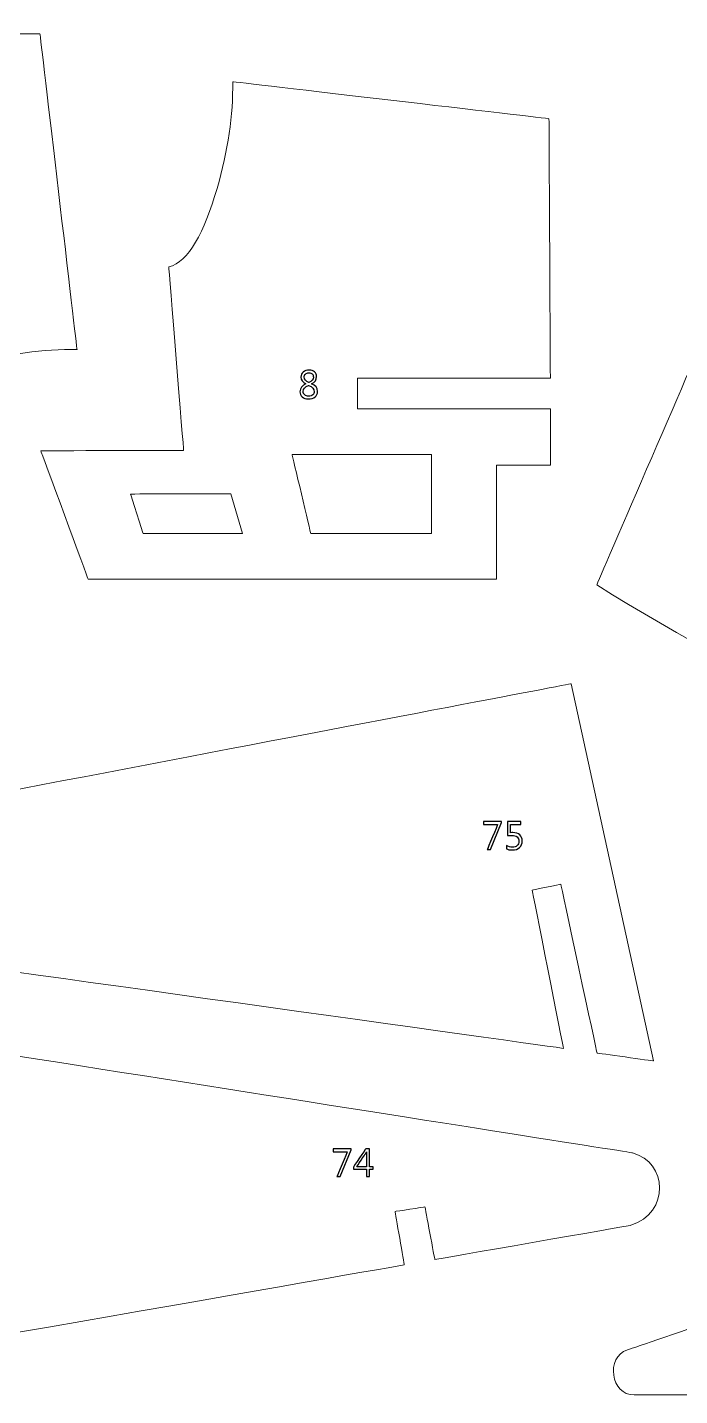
# Model space of a CAD drawing. Header units: centimetres. Extents: x -494 to 505, y -672 to 577.
# Drawn here: x -0.1 to 176.2, y -672.1 to -302.3 of the extents above; entities that cross this region are included whole.
import ezdxf

# ---------------------------------------------------------------- set-up
doc = ezdxf.new("R2010")
doc.units = ezdxf.units.CM
doc.header["$MEASUREMENT"] = 0
doc.layers.add('Camada 1', color=7, linetype='Continuous')
doc.layers.add('Camada 2', color=10, linetype='Continuous')

msp = doc.modelspace()

# ---------------------------------------------------------------- linework, layer by layer
at = {"layer": 'Camada 1', "lineweight": 9}
for points, knots in [([(182.78983, -289.325812), (182.329836, -291.53358), (181.676294, -292.996112), (180.507132, -295.900856), (180.507132, -295.900856), (177.908204, -303.485296), (176.42332, -307.8607), (184.4675, -310.828944), (184.4675, -310.828944), (188.601096, -312.03138), (192.080388, -313.343036), (195.019168, -314.746132), (195.019168, -314.746132), (209.705448, -320.820796), (210.408266, -342.718136), (204.780388, -357.439976), (204.780388, -357.439976), (200.739248, -364.026196), (206.49819, -371.974872), (211.99729, -370.13134), (211.99729, -370.13134), (211.99729, -370.13134), (267.020294, -351.921064), (267.020294, -351.921064), (267.020294, -351.921064), (265.436858, -345.949016), (263.81964, -340.168992), (261.691628, -334.19796), (261.691628, -334.19796), (261.691628, -334.19796), (247.889522, -339.847428), (247.889522, -339.847428), (247.889522, -339.847428), (247.889522, -339.847428), (245.159784, -332.06436), (245.159784, -332.06436), (245.159784, -332.06436), (245.159784, -332.06436), (258.900422, -326.126856), (258.900422, -326.126856), (258.900422, -326.126856), (255.91643, -319.662048), (253.357126, -313.510168), (250.05284, -307.368956), (250.05284, -307.368956), (250.05284, -307.368956), (235.854494, -315.215016), (235.854494, -315.215016), (235.854494, -315.215016), (235.854494, -315.215016), (231.603042, -308.164484), (231.603042, -308.164484), (231.603042, -308.164484), (231.603042, -308.164484), (245.712488, -300.023784), (245.712488, -300.023784), (245.712488, -300.023784), (242.475004, -294.545512), (239.409224, -289.87242), (235.99394, -284.899608), (235.99394, -284.899608), (235.99394, -284.899608), (222.90532, -293.546276), (222.90532, -293.546276), (222.90532, -293.546276), (222.90532, -293.546276), (218.431364, -286.746696), (218.431364, -286.746696), (218.431364, -286.746696), (218.431364, -286.746696), (230.724202, -278.40178), (230.724202, -278.40178), (230.724202, -278.40178), (227.071682, -273.320256), (223.679766, -267.88618), (220.318584, -262.6868), (220.318584, -262.6868), (220.318584, -262.6868), (206.901542, -270.924528), (206.901542, -270.924528), (206.901542, -270.924528), (206.901542, -270.924528), (203.266548, -263.775444), (203.266548, -263.775444), (203.266548, -263.775444), (203.266548, -263.775444), (216.520522, -255.081024), (216.520522, -255.081024), (216.520522, -255.081024), (203.73848, -229.9081), (221.170754, -210.7819), (240.487708, -206.680816), (240.487708, -206.680816), (281.752294, -198.37654), (317.23838, -202.109324), (355.214428, -222.74276), (355.214428, -222.74276), (380.998984, -236.086396), (406.434798, -252.030484), (431.664618, -268.072108), (431.664618, -268.072108), (447.13398, -276.452076), (457.795376, -284.673548), (475.474792, -290.712144), (475.474792, -290.712144), (480.967288, -292.402768), (484.084376, -293.40556), (486.148888, -292.320472), (486.148888, -292.320472), (494.367058, -279.025096), (499.34495, -259.396992), (498.30101, -215.25484), (498.30101, -215.25484), (495.513106, -177.25136), (492.695484, -158.525972), (484.29799, -145.308828), (484.29799, -145.308828), (471.084402, -137.859516), (427.983396, -139.22248), (370.712238, -144.892776), (370.712238, -144.892776), (330.730606, -147.85848), (288.910268, -155.543504), (244.769894, -154.824176), (244.769894, -154.824176), (224.85096, -154.182064), (209.7151, -128.42748), (190.253366, -98.993452), (190.253366, -98.993452), (179.69611, -100.730812), (171.077382, -99.020884), (165.424866, -94.19844), (165.424866, -94.19844), (159.956754, -88.855804), (156.890974, -82.534252), (157.003242, -75.060048), (157.003242, -75.060048), (157.026102, -72.926956), (155.536646, -72.14362), (153.171144, -73.001632), (153.171144, -73.001632), (124.564902, -78.87462), (97.43567, -82.195416), (72.464422, -82.006948), (72.464422, -82.006948), (72.464422, -82.006948), (55.998618, -82.304636), (55.998618, -82.304636), (55.998618, -82.304636), (33.274254, -82.729324), (19.306032, -86.980268), (15.682976, -101.128068), (15.682976, -101.128068), (14.84376, -105.245916), (15.028926, -133.020816), (14.989302, -138.365992), (14.989302, -138.365992), (14.989302, -138.365992), (15.079726, -194.315588), (15.079726, -194.315588), (15.079726, -194.315588), (15.079726, -194.315588), (66.976498, -194.3862), (66.976498, -194.3862), (66.976498, -194.3862), (66.976498, -194.3862), (66.896742, -202.649836), (66.896742, -202.649836), (66.896742, -202.649836), (66.896742, -202.649836), (15.069058, -202.792584), (15.069058, -202.792584), (15.069058, -202.792584), (15.069058, -202.792584), (15.30858, -272.434304), (15.30858, -272.434304), (15.30858, -272.434304), (15.30858, -272.434304), (30.27172, -273.937476), (30.27172, -273.937476), (30.27172, -273.937476), (30.27172, -273.937476), (37.548312, -233.120692), (37.548312, -233.120692), (37.548312, -233.120692), (37.548312, -233.120692), (83.984592, -239.984788), (83.984592, -239.984788), (83.984592, -239.984788), (83.984592, -239.984788), (76.346812, -279.314656), (76.346812, -279.314656), (76.346812, -279.314656), (76.346812, -279.314656), (100.76053, -281.826716), (100.76053, -281.826716), (100.76053, -281.826716), (100.873814, -272.07464), (102.001066, -262.795004), (104.431338, -254.207264), (104.431338, -254.207264), (107.706668, -242.851432), (111.736632, -234.28452), (117.738652, -232.335832), (117.738652, -232.335832), (117.738652, -232.335832), (166.705788, -232.341928), (166.705788, -232.341928), (166.705788, -232.341928), (170.196002, -232.524808), (171.763436, -238.12246), (170.609006, -246.8626), (170.609006, -246.8626), (169.687494, -256.330704), (163.103814, -264.16), (159.567626, -274.08124), (159.567626, -274.08124), (157.226508, -280.649172), (157.818836, -281.917648), (163.007294, -281.882596), (163.007294, -281.882596), (163.007294, -281.882596), (179.199286, -281.804364), (179.199286, -281.804364), (179.199286, -281.804364), (181.369716, -282.496768), (183.364124, -285.311088), (182.78983, -289.325812)], [0, 0, 0, 0, 0.0172413793, 0.0172413793, 0.0172413793, 0.0172413893, 0.0344827586, 0.0344827586, 0.0344827586, 0.0344827686, 0.0517241379, 0.0517241379, 0.0517241379, 0.0517241479, 0.0689655172, 0.0689655172, 0.0689655172, 0.0689655272, 0.0862068966, 0.0862068966, 0.0862068966, 0.0862069066, 0.1034482759, 0.1034482759, 0.1034482759, 0.1034482859, 0.1206896552, 0.1206896552, 0.1206896552, 0.1206896652, 0.1379310345, 0.1379310345, 0.1379310345, 0.1379310445, 0.1551724138, 0.1551724138, 0.1551724138, 0.1551724238, 0.1724137931, 0.1724137931, 0.1724137931, 0.1724138031, 0.1896551724, 0.1896551724, 0.1896551724, 0.1896551824, 0.2068965517, 0.2068965517, 0.2068965517, 0.2068965617, 0.224137931, 0.224137931, 0.224137931, 0.224137941, 0.2413793103, 0.2413793103, 0.2413793103, 0.2413793203, 0.2586206897, 0.2586206897, 0.2586206897, 0.2586206997, 0.275862069, 0.275862069, 0.275862069, 0.275862079, 0.2931034483, 0.2931034483, 0.2931034483, 0.2931034583, 0.3103448276, 0.3103448276, 0.3103448276, 0.3103448376, 0.3275862069, 0.3275862069, 0.3275862069, 0.3275862169, 0.3448275862, 0.3448275862, 0.3448275862, 0.3448275962, 0.3620689655, 0.3620689655, 0.3620689655, 0.3620689755, 0.3793103448, 0.3793103448, 0.3793103448, 0.3793103548, 0.3965517241, 0.3965517241, 0.3965517241, 0.3965517341, 0.4137931034, 0.4137931034, 0.4137931034, 0.4137931134, 0.4310344828, 0.4310344828, 0.4310344828, 0.4310344928, 0.4482758621, 0.4482758621, 0.4482758621, 0.4482758721, 0.4655172414, 0.4655172414, 0.4655172414, 0.4655172514, 0.4827586207, 0.4827586207, 0.4827586207, 0.4827586307, 0.5, 0.5, 0.5, 0.50000001, 0.5172413793, 0.5172413793, 0.5172413793, 0.5172413893, 0.5344827586, 0.5344827586, 0.5344827586, 0.5344827686, 0.5517241379, 0.5517241379, 0.5517241379, 0.5517241479, 0.5689655172, 0.5689655172, 0.5689655172, 0.5689655272, 0.5862068966, 0.5862068966, 0.5862068966, 0.5862069066, 0.6034482759, 0.6034482759, 0.6034482759, 0.6034482859, 0.6206896552, 0.6206896552, 0.6206896552, 0.6206896652, 0.6379310345, 0.6379310345, 0.6379310345, 0.6379310445, 0.6551724138, 0.6551724138, 0.6551724138, 0.6551724238, 0.6724137931, 0.6724137931, 0.6724137931, 0.6724138031, 0.6896551724, 0.6896551724, 0.6896551724, 0.6896551824, 0.7068965517, 0.7068965517, 0.7068965517, 0.7068965617, 0.724137931, 0.724137931, 0.724137931, 0.724137941, 0.7413793103, 0.7413793103, 0.7413793103, 0.7413793203, 0.7586206897, 0.7586206897, 0.7586206897, 0.7586206997, 0.775862069, 0.775862069, 0.775862069, 0.775862079, 0.7931034483, 0.7931034483, 0.7931034483, 0.7931034583, 0.8103448276, 0.8103448276, 0.8103448276, 0.8103448376, 0.8275862069, 0.8275862069, 0.8275862069, 0.8275862169, 0.8448275862, 0.8448275862, 0.8448275862, 0.8448275962, 0.8620689655, 0.8620689655, 0.8620689655, 0.8620689755, 0.8793103448, 0.8793103448, 0.8793103448, 0.8793103548, 0.8965517241, 0.8965517241, 0.8965517241, 0.8965517341, 0.9137931034, 0.9137931034, 0.9137931034, 0.9137931134, 0.9310344828, 0.9310344828, 0.9310344828, 0.9310344928, 0.9482758621, 0.9482758621, 0.9482758621, 0.9482758721, 0.9655172414, 0.9655172414, 0.9655172414, 0.9655172514, 1, 1, 1, 1]), ([(-90.60053, -303.651412), (-90.60053, -303.651412), (-75.355958, -303.633124), (-75.355958, -303.633124), (-75.355958, -303.633124), (-75.355958, -303.633124), (-75.351386, -355.680772), (-75.351386, -355.680772), (-75.351386, -355.680772), (-75.351386, -355.680772), (-67.001898, -355.689916), (-67.001898, -355.689916), (-67.001898, -355.689916), (-67.001898, -355.689916), (-67.004438, -303.646332), (-67.004438, -303.646332), (-67.004438, -303.646332), (-67.004438, -303.646332), (3.275838, -304.014632), (3.275838, -304.014632), (3.275838, -304.014632), (3.275838, -304.014632), (13.301218, -389.307324), (13.301218, -389.307324), (13.301218, -389.307324), (4.263898, -389.148828), (-5.385054, -390.5631), (-15.625826, -393.508992), (-15.625826, -393.508992), (-27.47645, -396.970504), (-35.60953, -401.118324), (-36.867846, -406.54986), (-36.867846, -406.54986), (-36.867846, -406.54986), (-86.611714, -402.523452), (-86.611714, -402.523452), (-86.611714, -402.523452), (-86.611714, -402.523452), (-86.679278, -441.0456), (-86.679278, -441.0456), (-86.679278, -441.0456), (-86.679278, -441.0456), (-121.482358, -428.293276), (-121.482358, -428.293276), (-121.482358, -428.293276), (-121.482358, -428.293276), (-121.469658, -318.174624), (-121.469658, -318.174624), (-121.469658, -318.174624), (-121.469658, -318.174624), (-90.609166, -318.208152), (-90.609166, -318.208152), (-90.609166, -318.208152), (-90.609166, -318.208152), (-90.60053, -303.651412), (-90.60053, -303.651412)], [0, 0, 0, 0, 0.0666666667, 0.0666666667, 0.0666666667, 0.0666666767, 0.1333333333, 0.1333333333, 0.1333333333, 0.1333333433, 0.2, 0.2, 0.2, 0.20000001, 0.2666666667, 0.2666666667, 0.2666666667, 0.2666666767, 0.3333333333, 0.3333333333, 0.3333333333, 0.3333333433, 0.4, 0.4, 0.4, 0.40000001, 0.4666666667, 0.4666666667, 0.4666666667, 0.4666666767, 0.5333333333, 0.5333333333, 0.5333333333, 0.5333333433, 0.6, 0.6, 0.6, 0.60000001, 0.6666666667, 0.6666666667, 0.6666666667, 0.6666666767, 0.7333333333, 0.7333333333, 0.7333333333, 0.7333333433, 0.8, 0.8, 0.8, 0.80000001, 0.8666666667, 0.8666666667, 0.8666666667, 0.8666666767, 1, 1, 1, 1]), ([(141.223746, -420.600378), (141.223746, -420.600378), (141.242034, -405.39162), (141.242034, -405.39162), (141.242034, -405.39162), (141.242034, -405.39162), (89.06764, -405.387048), (89.06764, -405.387048), (89.06764, -405.387048), (89.06764, -405.387048), (89.058242, -397.057118), (89.058242, -397.057118), (89.058242, -397.057118), (89.058242, -397.057118), (141.228826, -397.059658), (141.228826, -397.059658), (141.228826, -397.059658), (141.228826, -397.059658), (140.85951, -326.943974), (140.85951, -326.943974), (140.85951, -326.943974), (140.85951, -326.943974), (55.359046, -316.942216), (55.359046, -316.942216), (55.359046, -316.942216), (55.517796, -325.958454), (54.100222, -335.5848), (51.147218, -345.801442), (51.147218, -345.801442), (47.67707, -357.62438), (43.519344, -365.73841), (38.074346, -366.993678), (38.074346, -366.993678), (38.074346, -366.993678), (42.11066, -416.62096), (42.11066, -416.62096), (42.11066, -416.62096), (42.11066, -416.62096), (3.494532, -416.68827), (3.494532, -416.68827), (3.494532, -416.68827), (3.494532, -416.68827), (16.278098, -451.409816), (16.278098, -451.409816), (16.278098, -451.409816), (16.278098, -451.409816), (126.664974, -451.397116), (126.664974, -451.397116), (126.664974, -451.397116), (126.664974, -451.397116), (126.631446, -420.609014), (126.631446, -420.609014), (126.631446, -420.609014), (126.631446, -420.609014), (141.223746, -420.600378), (141.223746, -420.600378)], [0, 0, 0, 0, 0.0666666667, 0.0666666667, 0.0666666667, 0.0666666767, 0.1333333333, 0.1333333333, 0.1333333333, 0.1333333433, 0.2, 0.2, 0.2, 0.20000001, 0.2666666667, 0.2666666667, 0.2666666667, 0.2666666767, 0.3333333333, 0.3333333333, 0.3333333333, 0.3333333433, 0.4, 0.4, 0.4, 0.40000001, 0.4666666667, 0.4666666667, 0.4666666667, 0.4666666767, 0.5333333333, 0.5333333333, 0.5333333333, 0.5333333433, 0.6, 0.6, 0.6, 0.60000001, 0.6666666667, 0.6666666667, 0.6666666667, 0.6666666767, 0.7333333333, 0.7333333333, 0.7333333333, 0.7333333433, 0.8, 0.8, 0.8, 0.80000001, 0.8666666667, 0.8666666667, 0.8666666667, 0.8666666767, 1, 1, 1, 1]), ([(345.691968, -469.251538), (345.691968, -469.251538), (305.689, -458.430884), (305.689, -458.430884), (305.689, -458.430884), (305.689, -458.430884), (308.013608, -443.91326), (308.013608, -443.91326), (308.013608, -443.91326), (267.139928, -430.603406), (225.54692, -409.545028), (183.537606, -383.995168), (183.537606, -383.995168), (183.537606, -383.995168), (153.763726, -452.967852), (153.763726, -452.967852), (153.763726, -452.967852), (199.655938, -481.337366), (246.251984, -503.089672), (293.64305, -517.37641), (293.64305, -517.37641), (293.64305, -517.37641), (296.653204, -503.319796), (296.653204, -503.319796), (296.653204, -503.319796), (296.653204, -503.319796), (335.36001, -514.527546), (335.36001, -514.527546), (335.36001, -514.527546), (335.36001, -514.527546), (345.691968, -469.251538), (345.691968, -469.251538)], [0, 0, 0, 0, 0.1111111111, 0.1111111111, 0.1111111111, 0.1111111211, 0.2222222222, 0.2222222222, 0.2222222222, 0.2222222322, 0.3333333333, 0.3333333333, 0.3333333333, 0.3333333433, 0.4444444444, 0.4444444444, 0.4444444444, 0.4444444544, 0.5555555556, 0.5555555556, 0.5555555556, 0.5555555656, 0.6666666667, 0.6666666667, 0.6666666667, 0.6666666767, 0.7777777778, 0.7777777778, 0.7777777778, 0.7777777878, 1, 1, 1, 1]), ([(109.09681, -439.061352), (109.09681, -439.061352), (109.10443, -417.665916), (109.10443, -417.665916), (109.10443, -417.665916), (109.10443, -417.665916), (71.409052, -417.684204), (71.409052, -417.684204), (71.409052, -417.684204), (71.409052, -417.684204), (76.471526, -439.061352), (76.471526, -439.061352), (76.471526, -439.061352), (76.471526, -439.061352), (109.09681, -439.061352), (109.09681, -439.061352)], [0, 0, 0, 0, 0.2, 0.2, 0.2, 0.20000001, 0.4, 0.4, 0.4, 0.40000001, 0.6, 0.6, 0.6, 0.60000001, 1, 1, 1, 1]), ([(57.979056, -439.094372), (57.979056, -439.094372), (54.88432, -428.340266), (54.88432, -428.340266), (54.88432, -428.340266), (54.88432, -428.340266), (27.737816, -428.386494), (27.737816, -428.386494), (27.737816, -428.386494), (27.737816, -428.386494), (31.147766, -439.094372), (31.147766, -439.094372), (31.147766, -439.094372), (31.147766, -439.094372), (57.979056, -439.094372), (57.979056, -439.094372)], [0, 0, 0, 0, 0.2, 0.2, 0.2, 0.20000001, 0.4, 0.4, 0.4, 0.40000001, 0.6, 0.6, 0.6, 0.60000001, 1, 1, 1, 1]), ([(146.82851, -479.669856), (146.82851, -479.669856), (169.07129, -581.624948), (169.07129, -581.624948), (169.07129, -581.624948), (169.07129, -581.624948), (153.852626, -579.489316), (153.852626, -579.489316), (153.852626, -579.489316), (153.852626, -579.489316), (144.06245, -533.841452), (144.06245, -533.841452), (144.06245, -533.841452), (144.06245, -533.841452), (136.33831, -535.476196), (136.33831, -535.476196), (136.33831, -535.476196), (136.33831, -535.476196), (144.753838, -578.219824), (144.753838, -578.219824), (144.753838, -578.219824), (144.753838, -578.219824), (-31.127954, -553.672248), (-31.127954, -553.672248), (-31.127954, -553.672248), (-31.127954, -553.672248), (-29.131514, -539.24708), (-29.131514, -539.24708), (-29.131514, -539.24708), (-29.131514, -539.24708), (-37.245798, -538.278324), (-37.245798, -538.278324), (-37.245798, -538.278324), (-37.245798, -538.278324), (-39.409878, -552.516548), (-39.409878, -552.516548), (-39.409878, -552.516548), (-39.409878, -552.516548), (-92.53855, -545.10178), (-92.53855, -545.10178), (-92.53855, -545.10178), (-103.615998, -542.049208), (-103.15829, -528.453096), (-93.816678, -525.60728), (-93.816678, -525.60728), (-93.816678, -525.60728), (146.82851, -479.669856), (146.82851, -479.669856)], [0, 0, 0, 0, 0.0769230769, 0.0769230769, 0.0769230769, 0.0769230869, 0.1538461538, 0.1538461538, 0.1538461538, 0.1538461638, 0.2307692308, 0.2307692308, 0.2307692308, 0.2307692408, 0.3076923077, 0.3076923077, 0.3076923077, 0.3076923177, 0.3846153846, 0.3846153846, 0.3846153846, 0.3846153946, 0.4615384615, 0.4615384615, 0.4615384615, 0.4615384715, 0.5384615385, 0.5384615385, 0.5384615385, 0.5384615485, 0.6153846154, 0.6153846154, 0.6153846154, 0.6153846254, 0.6923076923, 0.6923076923, 0.6923076923, 0.6923077023, 0.7692307692, 0.7692307692, 0.7692307692, 0.7692307792, 0.8461538462, 0.8461538462, 0.8461538462, 0.8461538562, 1, 1, 1, 1]), ([(392.902948, -581.169526), (392.902948, -581.169526), (425.61256, -671.947602), (425.61256, -671.947602), (425.61256, -671.947602), (425.61256, -671.947602), (410.533088, -671.963604), (410.533088, -671.963604), (410.533088, -671.963604), (410.533088, -671.963604), (394.561822, -627.47271), (394.561822, -627.47271), (394.561822, -627.47271), (394.561822, -627.47271), (386.959602, -630.2375), (386.959602, -630.2375), (386.959602, -630.2375), (386.959602, -630.2375), (401.111974, -671.957762), (401.111974, -671.957762), (401.111974, -671.957762), (401.111974, -671.957762), (223.631252, -671.89477), (223.631252, -671.89477), (223.631252, -671.89477), (223.631252, -671.89477), (223.507554, -657.347682), (223.507554, -657.347682), (223.507554, -657.347682), (223.507554, -657.347682), (215.361774, -657.29993), (215.361774, -657.29993), (215.361774, -657.29993), (215.361774, -657.29993), (215.270842, -671.841938), (215.270842, -671.841938), (215.270842, -671.841938), (215.270842, -671.841938), (163.880546, -671.883848), (163.880546, -671.883848), (163.880546, -671.883848), (157.630114, -672.089842), (156.021024, -661.606754), (162.076638, -659.714454), (162.076638, -659.714454), (162.076638, -659.714454), (214.460582, -641.888988), (214.460582, -641.888988), (214.460582, -641.888988), (214.460582, -641.888988), (211.974938, -634.232666), (211.974938, -634.232666), (211.974938, -634.232666), (211.974938, -634.232666), (250.981972, -620.763046), (250.981972, -620.763046), (250.981972, -620.763046), (250.981972, -620.763046), (253.845568, -628.466104), (253.845568, -628.466104), (253.845568, -628.466104), (253.845568, -628.466104), (316.428628, -607.179888), (316.428628, -607.179888), (316.428628, -607.179888), (316.428628, -607.179888), (290.664138, -546.239192), (290.664138, -546.239192), (290.664138, -546.239192), (290.664138, -546.239192), (327.623932, -537.10713), (327.623932, -537.10713), (327.623932, -537.10713), (327.623932, -537.10713), (352.7806, -594.81593), (352.7806, -594.81593), (352.7806, -594.81593), (352.7806, -594.81593), (392.902948, -581.169526), (392.902948, -581.169526)], [0, 0, 0, 0, 0.0476190476, 0.0476190476, 0.0476190476, 0.0476190576, 0.0952380952, 0.0952380952, 0.0952380952, 0.0952381052, 0.1428571429, 0.1428571429, 0.1428571429, 0.1428571529, 0.1904761905, 0.1904761905, 0.1904761905, 0.1904762005, 0.2380952381, 0.2380952381, 0.2380952381, 0.2380952481, 0.2857142857, 0.2857142857, 0.2857142857, 0.2857142957, 0.3333333333, 0.3333333333, 0.3333333333, 0.3333333433, 0.380952381, 0.380952381, 0.380952381, 0.380952391, 0.4285714286, 0.4285714286, 0.4285714286, 0.4285714386, 0.4761904762, 0.4761904762, 0.4761904762, 0.4761904862, 0.5238095238, 0.5238095238, 0.5238095238, 0.5238095338, 0.5714285714, 0.5714285714, 0.5714285714, 0.5714285814, 0.619047619, 0.619047619, 0.619047619, 0.619047629, 0.6666666667, 0.6666666667, 0.6666666667, 0.6666666767, 0.7142857143, 0.7142857143, 0.7142857143, 0.7142857243, 0.7619047619, 0.7619047619, 0.7619047619, 0.7619047719, 0.8095238095, 0.8095238095, 0.8095238095, 0.8095238195, 0.8571428571, 0.8571428571, 0.8571428571, 0.8571428671, 0.9047619048, 0.9047619048, 0.9047619048, 0.9047619148, 1, 1, 1, 1]), ([(-78.736952, -568.325254), (-78.736952, -568.325254), (-97.350326, -671.547552), (-97.350326, -671.547552), (-97.350326, -671.547552), (-97.350326, -671.547552), (-82.215228, -668.891728), (-82.215228, -668.891728), (-82.215228, -668.891728), (-82.215228, -668.891728), (-74.04989, -622.682016), (-74.04989, -622.682016), (-74.04989, -622.682016), (-74.04989, -622.682016), (-66.271648, -624.066824), (-66.271648, -624.066824), (-66.271648, -624.066824), (-66.271648, -624.066824), (-73.16597, -667.31134), (-73.16597, -667.31134), (-73.16597, -667.31134), (-73.16597, -667.31134), (101.755448, -636.7526), (101.755448, -636.7526), (101.755448, -636.7526), (101.755448, -636.7526), (99.248214, -622.320066), (99.248214, -622.320066), (99.248214, -622.320066), (99.248214, -622.320066), (107.32389, -621.074958), (107.32389, -621.074958), (107.32389, -621.074958), (107.32389, -621.074958), (109.99216, -635.31369), (109.99216, -635.31369), (109.99216, -635.31369), (109.99216, -635.31369), (162.830764, -626.08333), (162.830764, -626.08333), (162.830764, -626.08333), (173.79442, -622.644424), (172.854366, -608.993702), (163.416488, -606.446082), (163.416488, -606.446082), (163.416488, -606.446082), (-78.736952, -568.325254), (-78.736952, -568.325254)], [0, 0, 0, 0, 0.0769230769, 0.0769230769, 0.0769230769, 0.0769230869, 0.1538461538, 0.1538461538, 0.1538461538, 0.1538461638, 0.2307692308, 0.2307692308, 0.2307692308, 0.2307692408, 0.3076923077, 0.3076923077, 0.3076923077, 0.3076923177, 0.3846153846, 0.3846153846, 0.3846153846, 0.3846153946, 0.4615384615, 0.4615384615, 0.4615384615, 0.4615384715, 0.5384615385, 0.5384615385, 0.5384615385, 0.5384615485, 0.6153846154, 0.6153846154, 0.6153846154, 0.6153846254, 0.6923076923, 0.6923076923, 0.6923076923, 0.6923077023, 0.7692307692, 0.7692307692, 0.7692307692, 0.7692307792, 0.8461538462, 0.8461538462, 0.8461538462, 0.8461538562, 1, 1, 1, 1])]:
    msp.add_open_spline(points, degree=3, knots=knots, dxfattribs=at)
at = {"layer": 'Camada 2'}
for points, knots in [([(75.1713, -398.624298), (75.1713, -398.624298), (75.1713, -398.602962), (75.1713, -398.602962), (75.1713, -398.602962), (74.268076, -398.183608), (73.816464, -397.574262), (73.816464, -396.774924), (73.816464, -396.774924), (73.816464, -396.231872), (74.022458, -395.785594), (74.436478, -395.437868), (74.436478, -395.437868), (74.850498, -395.088618), (75.382628, -394.914628), (76.035154, -394.914628), (76.035154, -394.914628), (76.62291, -394.914628), (77.10678, -395.077696), (77.484986, -395.403832), (77.484986, -395.403832), (77.862938, -395.730222), (78.05293, -396.147544), (78.05293, -396.658338), (78.05293, -396.658338), (78.05293, -397.49349), (77.587094, -398.140428), (76.655168, -398.602962), (76.655168, -398.602962), (76.655168, -398.602962), (76.655168, -398.624298), (76.655168, -398.624298), (76.655168, -398.624298), (77.75194, -399.016982), (78.300326, -399.696178), (78.300326, -400.66214), (78.300326, -400.66214), (78.300326, -401.28571), (78.076298, -401.780248), (77.628242, -402.147786), (77.628242, -402.147786), (77.181964, -402.51507), (76.558394, -402.699728), (75.760834, -402.699728), (75.760834, -402.699728), (75.117452, -402.699728), (74.588878, -402.516848), (74.171302, -402.15312), (74.171302, -402.15312), (73.755504, -401.789392), (73.547478, -401.31619), (73.547478, -400.735546), (73.547478, -400.735546), (73.547478, -399.769584), (74.088752, -399.065242), (75.1713, -398.624298)], [0, 0, 0, 0, 0.0666666667, 0.0666666667, 0.0666666667, 0.0666666767, 0.1333333333, 0.1333333333, 0.1333333333, 0.1333333433, 0.2, 0.2, 0.2, 0.20000001, 0.2666666667, 0.2666666667, 0.2666666667, 0.2666666767, 0.3333333333, 0.3333333333, 0.3333333333, 0.3333333433, 0.4, 0.4, 0.4, 0.40000001, 0.4666666667, 0.4666666667, 0.4666666667, 0.4666666767, 0.5333333333, 0.5333333333, 0.5333333333, 0.5333333433, 0.6, 0.6, 0.6, 0.60000001, 0.6666666667, 0.6666666667, 0.6666666667, 0.6666666767, 0.7333333333, 0.7333333333, 0.7333333333, 0.7333333433, 0.8, 0.8, 0.8, 0.80000001, 0.8666666667, 0.8666666667, 0.8666666667, 0.8666666767, 1, 1, 1, 1]), ([(77.171296, -396.766034), (77.171296, -396.418308), (77.062076, -396.145766), (76.84516, -395.945106), (76.84516, -395.945106), (76.628244, -395.746224), (76.33081, -395.645894), (75.95616, -395.645894), (75.95616, -395.645894), (75.604878, -395.645894), (75.307444, -395.74978), (75.063604, -395.959584), (75.063604, -395.959584), (74.820018, -396.167356), (74.698098, -396.432532), (74.698098, -396.755112), (74.698098, -396.755112), (74.698098, -397.411194), (75.106784, -397.903954), (75.923902, -398.237202), (75.923902, -398.237202), (76.755498, -397.893286), (77.171296, -397.404082), (77.171296, -396.766034)], [0, 0, 0, 0, 0.1428571429, 0.1428571429, 0.1428571429, 0.1428571529, 0.2857142857, 0.2857142857, 0.2857142857, 0.2857142957, 0.4285714286, 0.4285714286, 0.4285714286, 0.4285714386, 0.5714285714, 0.5714285714, 0.5714285714, 0.5714285814, 0.7142857143, 0.7142857143, 0.7142857143, 0.7142857243, 1, 1, 1, 1]), ([(75.866498, -399.032984), (74.907902, -399.414746), (74.429366, -399.970244), (74.429366, -400.696176), (74.429366, -400.696176), (74.429366, -401.070572), (74.569066, -401.378928), (74.846942, -401.618958), (74.846942, -401.618958), (75.124564, -401.859242), (75.490324, -401.979384), (75.945492, -401.979384), (75.945492, -401.979384), (76.37907, -401.979384), (76.73213, -401.86102), (77.00645, -401.624546), (77.00645, -401.624546), (77.280516, -401.387818), (77.418692, -401.088606), (77.418692, -400.726656), (77.418692, -400.726656), (77.418692, -399.970244), (76.900786, -399.404078), (75.866498, -399.032984)], [0, 0, 0, 0, 0.1428571429, 0.1428571429, 0.1428571429, 0.1428571529, 0.2857142857, 0.2857142857, 0.2857142857, 0.2857142957, 0.4285714286, 0.4285714286, 0.4285714286, 0.4285714386, 0.5714285714, 0.5714285714, 0.5714285714, 0.5714285814, 0.7142857143, 0.7142857143, 0.7142857143, 0.7142857243, 1, 1, 1, 1]), ([(128.036828, -517.211564), (128.036828, -517.211564), (125.05817, -524.467836), (125.05817, -524.467836), (125.05817, -524.467836), (125.05817, -524.467836), (124.165614, -524.467836), (124.165614, -524.467836), (124.165614, -524.467836), (124.165614, -524.467836), (126.982982, -517.714992), (126.982982, -517.714992), (126.982982, -517.714992), (126.982982, -517.714992), (123.187206, -517.714992), (123.187206, -517.714992), (123.187206, -517.714992), (123.187206, -517.714992), (123.187206, -516.9408), (123.187206, -516.9408), (123.187206, -516.9408), (123.187206, -516.9408), (128.036828, -516.9408), (128.036828, -516.9408), (128.036828, -516.9408), (128.036828, -516.9408), (128.036828, -517.211564), (128.036828, -517.211564)], [0, 0, 0, 0, 0.125, 0.125, 0.125, 0.12500001, 0.25, 0.25, 0.25, 0.25000001, 0.375, 0.375, 0.375, 0.37500001, 0.5, 0.5, 0.5, 0.50000001, 0.625, 0.625, 0.625, 0.62500001, 0.75, 0.75, 0.75, 0.75000001, 1, 1, 1, 1]), ([(129.391664, -524.284956), (129.391664, -524.284956), (129.391664, -523.371064), (129.391664, -523.371064), (129.391664, -523.371064), (129.906014, -523.707868), (130.429254, -523.876524), (130.961384, -523.876524), (130.961384, -523.876524), (131.493768, -523.876524), (131.922012, -523.725902), (132.248148, -523.424912), (132.248148, -523.424912), (132.57276, -523.125446), (132.735828, -522.725904), (132.735828, -522.229334), (132.735828, -522.229334), (132.735828, -521.736574), (132.56895, -521.351256), (132.23748, -521.075412), (132.23748, -521.075412), (131.904232, -520.799314), (131.429252, -520.661392), (130.809238, -520.661392), (130.809238, -520.661392), (130.599434, -520.661392), (130.205226, -520.682728), (129.628138, -520.72413), (129.628138, -520.72413), (129.628138, -520.72413), (129.628138, -516.9408), (129.628138, -516.9408), (129.628138, -516.9408), (129.628138, -516.9408), (133.273292, -516.9408), (133.273292, -516.9408), (133.273292, -516.9408), (133.273292, -516.9408), (133.273292, -517.714992), (133.273292, -517.714992), (133.273292, -517.714992), (133.273292, -517.714992), (130.445256, -517.714992), (130.445256, -517.714992), (130.445256, -517.714992), (130.445256, -517.714992), (130.445256, -519.930126), (130.445256, -519.930126), (130.445256, -519.930126), (130.67665, -519.915902), (130.889756, -519.908536), (131.08686, -519.908536), (131.08686, -519.908536), (131.891532, -519.908536), (132.515356, -520.111228), (132.956046, -520.514326), (132.956046, -520.514326), (133.39699, -520.917678), (133.617462, -521.471398), (133.617462, -522.173962), (133.617462, -522.173962), (133.617462, -522.901418), (133.380988, -523.48765), (132.906008, -523.930118), (132.906008, -523.930118), (132.431028, -524.374618), (131.778756, -524.596868), (130.952494, -524.596868), (130.952494, -524.596868), (130.255518, -524.596868), (129.73558, -524.492982), (129.391664, -524.284956)], [0, 0, 0, 0, 0.0526315789, 0.0526315789, 0.0526315789, 0.0526315889, 0.1052631579, 0.1052631579, 0.1052631579, 0.1052631679, 0.1578947368, 0.1578947368, 0.1578947368, 0.1578947468, 0.2105263158, 0.2105263158, 0.2105263158, 0.2105263258, 0.2631578947, 0.2631578947, 0.2631578947, 0.2631579047, 0.3157894737, 0.3157894737, 0.3157894737, 0.3157894837, 0.3684210526, 0.3684210526, 0.3684210526, 0.3684210626, 0.4210526316, 0.4210526316, 0.4210526316, 0.4210526416, 0.4736842105, 0.4736842105, 0.4736842105, 0.4736842205, 0.5263157895, 0.5263157895, 0.5263157895, 0.5263157995, 0.5789473684, 0.5789473684, 0.5789473684, 0.5789473784, 0.6315789474, 0.6315789474, 0.6315789474, 0.6315789574, 0.6842105263, 0.6842105263, 0.6842105263, 0.6842105363, 0.7368421053, 0.7368421053, 0.7368421053, 0.7368421153, 0.7894736842, 0.7894736842, 0.7894736842, 0.7894736942, 0.8421052632, 0.8421052632, 0.8421052632, 0.8421052732, 0.8947368421, 0.8947368421, 0.8947368421, 0.8947368521, 1, 1, 1, 1]), ([(87.404448, -605.646744), (87.404448, -605.646744), (84.42579, -612.903016), (84.42579, -612.903016), (84.42579, -612.903016), (84.42579, -612.903016), (83.533234, -612.903016), (83.533234, -612.903016), (83.533234, -612.903016), (83.533234, -612.903016), (86.350602, -606.150172), (86.350602, -606.150172), (86.350602, -606.150172), (86.350602, -606.150172), (82.554826, -606.150172), (82.554826, -606.150172), (82.554826, -606.150172), (82.554826, -606.150172), (82.554826, -605.37598), (82.554826, -605.37598), (82.554826, -605.37598), (82.554826, -605.37598), (87.404448, -605.37598), (87.404448, -605.37598), (87.404448, -605.37598), (87.404448, -605.37598), (87.404448, -605.646744), (87.404448, -605.646744)], [0, 0, 0, 0, 0.125, 0.125, 0.125, 0.12500001, 0.25, 0.25, 0.25, 0.25000001, 0.375, 0.375, 0.375, 0.37500001, 0.5, 0.5, 0.5, 0.50000001, 0.625, 0.625, 0.625, 0.62500001, 0.75, 0.75, 0.75, 0.75000001, 1, 1, 1, 1]), ([(93.329252, -610.90302), (93.329252, -610.90302), (92.361512, -610.90302), (92.361512, -610.90302), (92.361512, -610.90302), (92.361512, -610.90302), (92.361512, -612.903016), (92.361512, -612.903016), (92.361512, -612.903016), (92.361512, -612.903016), (91.511882, -612.903016), (91.511882, -612.903016), (91.511882, -612.903016), (91.511882, -612.903016), (91.511882, -610.90302), (91.511882, -610.90302), (91.511882, -610.90302), (91.511882, -610.90302), (87.97417, -610.90302), (87.97417, -610.90302), (87.97417, -610.90302), (87.97417, -610.90302), (87.97417, -610.340156), (87.97417, -610.340156), (87.97417, -610.340156), (87.97417, -610.340156), (91.323668, -605.37598), (91.323668, -605.37598), (91.323668, -605.37598), (91.323668, -605.37598), (92.361512, -605.37598), (92.361512, -605.37598), (92.361512, -605.37598), (92.361512, -605.37598), (92.361512, -610.204012), (92.361512, -610.204012), (92.361512, -610.204012), (92.361512, -610.204012), (93.329252, -610.204012), (93.329252, -610.204012), (93.329252, -610.204012), (93.329252, -610.204012), (93.329252, -610.90302), (93.329252, -610.90302)], [0, 0, 0, 0, 0.0833333333, 0.0833333333, 0.0833333333, 0.0833333433, 0.1666666667, 0.1666666667, 0.1666666667, 0.1666666767, 0.25, 0.25, 0.25, 0.25000001, 0.3333333333, 0.3333333333, 0.3333333333, 0.3333333433, 0.4166666667, 0.4166666667, 0.4166666667, 0.4166666767, 0.5, 0.5, 0.5, 0.50000001, 0.5833333333, 0.5833333333, 0.5833333333, 0.5833333433, 0.6666666667, 0.6666666667, 0.6666666667, 0.6666666767, 0.75, 0.75, 0.75, 0.75000001, 0.8333333333, 0.8333333333, 0.8333333333, 0.8333333433, 1, 1, 1, 1]), ([(91.511882, -610.204012), (91.511882, -610.204012), (91.511882, -606.951288), (91.511882, -606.951288), (91.511882, -606.951288), (91.511882, -606.720148), (91.518994, -606.460306), (91.533472, -606.17354), (91.533472, -606.17354), (91.533472, -606.17354), (91.511882, -606.17354), (91.511882, -606.17354), (91.511882, -606.17354), (91.463622, -606.300794), (91.366848, -606.492564), (91.223338, -606.750628), (91.223338, -606.750628), (91.223338, -606.750628), (88.907874, -610.204012), (88.907874, -610.204012), (88.907874, -610.204012), (88.907874, -610.204012), (91.511882, -610.204012), (91.511882, -610.204012)], [0, 0, 0, 0, 0.1428571429, 0.1428571429, 0.1428571429, 0.1428571529, 0.2857142857, 0.2857142857, 0.2857142857, 0.2857142957, 0.4285714286, 0.4285714286, 0.4285714286, 0.4285714386, 0.5714285714, 0.5714285714, 0.5714285714, 0.5714285814, 0.7142857143, 0.7142857143, 0.7142857143, 0.7142857243, 1, 1, 1, 1])]:
    msp.add_open_spline(points, degree=3, knots=knots, dxfattribs=at)
at = {"layer": 'Camada 2', "lineweight": 9}
for points, knots in [([(75.1713, -398.624298), (75.1713, -398.624298), (75.1713, -398.602962), (75.1713, -398.602962), (75.1713, -398.602962), (74.268076, -398.183608), (73.816464, -397.574262), (73.816464, -396.774924), (73.816464, -396.774924), (73.816464, -396.231872), (74.022458, -395.785594), (74.436478, -395.437868), (74.436478, -395.437868), (74.850498, -395.088618), (75.382628, -394.914628), (76.035154, -394.914628), (76.035154, -394.914628), (76.62291, -394.914628), (77.10678, -395.077696), (77.484986, -395.403832), (77.484986, -395.403832), (77.862938, -395.730222), (78.05293, -396.147544), (78.05293, -396.658338), (78.05293, -396.658338), (78.05293, -397.49349), (77.587094, -398.140428), (76.655168, -398.602962), (76.655168, -398.602962), (76.655168, -398.602962), (76.655168, -398.624298), (76.655168, -398.624298), (76.655168, -398.624298), (77.75194, -399.016982), (78.300326, -399.696178), (78.300326, -400.66214), (78.300326, -400.66214), (78.300326, -401.28571), (78.076298, -401.780248), (77.628242, -402.147786), (77.628242, -402.147786), (77.181964, -402.51507), (76.558394, -402.699728), (75.760834, -402.699728), (75.760834, -402.699728), (75.117452, -402.699728), (74.588878, -402.516848), (74.171302, -402.15312), (74.171302, -402.15312), (73.755504, -401.789392), (73.547478, -401.31619), (73.547478, -400.735546), (73.547478, -400.735546), (73.547478, -399.769584), (74.088752, -399.065242), (75.1713, -398.624298)], [0, 0, 0, 0, 0.0666666667, 0.0666666667, 0.0666666667, 0.0666666767, 0.1333333333, 0.1333333333, 0.1333333333, 0.1333333433, 0.2, 0.2, 0.2, 0.20000001, 0.2666666667, 0.2666666667, 0.2666666667, 0.2666666767, 0.3333333333, 0.3333333333, 0.3333333333, 0.3333333433, 0.4, 0.4, 0.4, 0.40000001, 0.4666666667, 0.4666666667, 0.4666666667, 0.4666666767, 0.5333333333, 0.5333333333, 0.5333333333, 0.5333333433, 0.6, 0.6, 0.6, 0.60000001, 0.6666666667, 0.6666666667, 0.6666666667, 0.6666666767, 0.7333333333, 0.7333333333, 0.7333333333, 0.7333333433, 0.8, 0.8, 0.8, 0.80000001, 0.8666666667, 0.8666666667, 0.8666666667, 0.8666666767, 1, 1, 1, 1]), ([(77.171296, -396.766034), (77.171296, -396.418308), (77.062076, -396.145766), (76.84516, -395.945106), (76.84516, -395.945106), (76.628244, -395.746224), (76.33081, -395.645894), (75.95616, -395.645894), (75.95616, -395.645894), (75.604878, -395.645894), (75.307444, -395.74978), (75.063604, -395.959584), (75.063604, -395.959584), (74.820018, -396.167356), (74.698098, -396.432532), (74.698098, -396.755112), (74.698098, -396.755112), (74.698098, -397.411194), (75.106784, -397.903954), (75.923902, -398.237202), (75.923902, -398.237202), (76.755498, -397.893286), (77.171296, -397.404082), (77.171296, -396.766034)], [0, 0, 0, 0, 0.1428571429, 0.1428571429, 0.1428571429, 0.1428571529, 0.2857142857, 0.2857142857, 0.2857142857, 0.2857142957, 0.4285714286, 0.4285714286, 0.4285714286, 0.4285714386, 0.5714285714, 0.5714285714, 0.5714285714, 0.5714285814, 0.7142857143, 0.7142857143, 0.7142857143, 0.7142857243, 1, 1, 1, 1]), ([(75.866498, -399.032984), (74.907902, -399.414746), (74.429366, -399.970244), (74.429366, -400.696176), (74.429366, -400.696176), (74.429366, -401.070572), (74.569066, -401.378928), (74.846942, -401.618958), (74.846942, -401.618958), (75.124564, -401.859242), (75.490324, -401.979384), (75.945492, -401.979384), (75.945492, -401.979384), (76.37907, -401.979384), (76.73213, -401.86102), (77.00645, -401.624546), (77.00645, -401.624546), (77.280516, -401.387818), (77.418692, -401.088606), (77.418692, -400.726656), (77.418692, -400.726656), (77.418692, -399.970244), (76.900786, -399.404078), (75.866498, -399.032984)], [0, 0, 0, 0, 0.1428571429, 0.1428571429, 0.1428571429, 0.1428571529, 0.2857142857, 0.2857142857, 0.2857142857, 0.2857142957, 0.4285714286, 0.4285714286, 0.4285714286, 0.4285714386, 0.5714285714, 0.5714285714, 0.5714285714, 0.5714285814, 0.7142857143, 0.7142857143, 0.7142857143, 0.7142857243, 1, 1, 1, 1]), ([(128.036828, -517.211564), (128.036828, -517.211564), (125.05817, -524.467836), (125.05817, -524.467836), (125.05817, -524.467836), (125.05817, -524.467836), (124.165614, -524.467836), (124.165614, -524.467836), (124.165614, -524.467836), (124.165614, -524.467836), (126.982982, -517.714992), (126.982982, -517.714992), (126.982982, -517.714992), (126.982982, -517.714992), (123.187206, -517.714992), (123.187206, -517.714992), (123.187206, -517.714992), (123.187206, -517.714992), (123.187206, -516.9408), (123.187206, -516.9408), (123.187206, -516.9408), (123.187206, -516.9408), (128.036828, -516.9408), (128.036828, -516.9408), (128.036828, -516.9408), (128.036828, -516.9408), (128.036828, -517.211564), (128.036828, -517.211564)], [0, 0, 0, 0, 0.125, 0.125, 0.125, 0.12500001, 0.25, 0.25, 0.25, 0.25000001, 0.375, 0.375, 0.375, 0.37500001, 0.5, 0.5, 0.5, 0.50000001, 0.625, 0.625, 0.625, 0.62500001, 0.75, 0.75, 0.75, 0.75000001, 1, 1, 1, 1]), ([(129.391664, -524.284956), (129.391664, -524.284956), (129.391664, -523.371064), (129.391664, -523.371064), (129.391664, -523.371064), (129.906014, -523.707868), (130.429254, -523.876524), (130.961384, -523.876524), (130.961384, -523.876524), (131.493768, -523.876524), (131.922012, -523.725902), (132.248148, -523.424912), (132.248148, -523.424912), (132.57276, -523.125446), (132.735828, -522.725904), (132.735828, -522.229334), (132.735828, -522.229334), (132.735828, -521.736574), (132.56895, -521.351256), (132.23748, -521.075412), (132.23748, -521.075412), (131.904232, -520.799314), (131.429252, -520.661392), (130.809238, -520.661392), (130.809238, -520.661392), (130.599434, -520.661392), (130.205226, -520.682728), (129.628138, -520.72413), (129.628138, -520.72413), (129.628138, -520.72413), (129.628138, -516.9408), (129.628138, -516.9408), (129.628138, -516.9408), (129.628138, -516.9408), (133.273292, -516.9408), (133.273292, -516.9408), (133.273292, -516.9408), (133.273292, -516.9408), (133.273292, -517.714992), (133.273292, -517.714992), (133.273292, -517.714992), (133.273292, -517.714992), (130.445256, -517.714992), (130.445256, -517.714992), (130.445256, -517.714992), (130.445256, -517.714992), (130.445256, -519.930126), (130.445256, -519.930126), (130.445256, -519.930126), (130.67665, -519.915902), (130.889756, -519.908536), (131.08686, -519.908536), (131.08686, -519.908536), (131.891532, -519.908536), (132.515356, -520.111228), (132.956046, -520.514326), (132.956046, -520.514326), (133.39699, -520.917678), (133.617462, -521.471398), (133.617462, -522.173962), (133.617462, -522.173962), (133.617462, -522.901418), (133.380988, -523.48765), (132.906008, -523.930118), (132.906008, -523.930118), (132.431028, -524.374618), (131.778756, -524.596868), (130.952494, -524.596868), (130.952494, -524.596868), (130.255518, -524.596868), (129.73558, -524.492982), (129.391664, -524.284956)], [0, 0, 0, 0, 0.0526315789, 0.0526315789, 0.0526315789, 0.0526315889, 0.1052631579, 0.1052631579, 0.1052631579, 0.1052631679, 0.1578947368, 0.1578947368, 0.1578947368, 0.1578947468, 0.2105263158, 0.2105263158, 0.2105263158, 0.2105263258, 0.2631578947, 0.2631578947, 0.2631578947, 0.2631579047, 0.3157894737, 0.3157894737, 0.3157894737, 0.3157894837, 0.3684210526, 0.3684210526, 0.3684210526, 0.3684210626, 0.4210526316, 0.4210526316, 0.4210526316, 0.4210526416, 0.4736842105, 0.4736842105, 0.4736842105, 0.4736842205, 0.5263157895, 0.5263157895, 0.5263157895, 0.5263157995, 0.5789473684, 0.5789473684, 0.5789473684, 0.5789473784, 0.6315789474, 0.6315789474, 0.6315789474, 0.6315789574, 0.6842105263, 0.6842105263, 0.6842105263, 0.6842105363, 0.7368421053, 0.7368421053, 0.7368421053, 0.7368421153, 0.7894736842, 0.7894736842, 0.7894736842, 0.7894736942, 0.8421052632, 0.8421052632, 0.8421052632, 0.8421052732, 0.8947368421, 0.8947368421, 0.8947368421, 0.8947368521, 1, 1, 1, 1]), ([(87.404448, -605.646744), (87.404448, -605.646744), (84.42579, -612.903016), (84.42579, -612.903016), (84.42579, -612.903016), (84.42579, -612.903016), (83.533234, -612.903016), (83.533234, -612.903016), (83.533234, -612.903016), (83.533234, -612.903016), (86.350602, -606.150172), (86.350602, -606.150172), (86.350602, -606.150172), (86.350602, -606.150172), (82.554826, -606.150172), (82.554826, -606.150172), (82.554826, -606.150172), (82.554826, -606.150172), (82.554826, -605.37598), (82.554826, -605.37598), (82.554826, -605.37598), (82.554826, -605.37598), (87.404448, -605.37598), (87.404448, -605.37598), (87.404448, -605.37598), (87.404448, -605.37598), (87.404448, -605.646744), (87.404448, -605.646744)], [0, 0, 0, 0, 0.125, 0.125, 0.125, 0.12500001, 0.25, 0.25, 0.25, 0.25000001, 0.375, 0.375, 0.375, 0.37500001, 0.5, 0.5, 0.5, 0.50000001, 0.625, 0.625, 0.625, 0.62500001, 0.75, 0.75, 0.75, 0.75000001, 1, 1, 1, 1]), ([(93.329252, -610.90302), (93.329252, -610.90302), (92.361512, -610.90302), (92.361512, -610.90302), (92.361512, -610.90302), (92.361512, -610.90302), (92.361512, -612.903016), (92.361512, -612.903016), (92.361512, -612.903016), (92.361512, -612.903016), (91.511882, -612.903016), (91.511882, -612.903016), (91.511882, -612.903016), (91.511882, -612.903016), (91.511882, -610.90302), (91.511882, -610.90302), (91.511882, -610.90302), (91.511882, -610.90302), (87.97417, -610.90302), (87.97417, -610.90302), (87.97417, -610.90302), (87.97417, -610.90302), (87.97417, -610.340156), (87.97417, -610.340156), (87.97417, -610.340156), (87.97417, -610.340156), (91.323668, -605.37598), (91.323668, -605.37598), (91.323668, -605.37598), (91.323668, -605.37598), (92.361512, -605.37598), (92.361512, -605.37598), (92.361512, -605.37598), (92.361512, -605.37598), (92.361512, -610.204012), (92.361512, -610.204012), (92.361512, -610.204012), (92.361512, -610.204012), (93.329252, -610.204012), (93.329252, -610.204012), (93.329252, -610.204012), (93.329252, -610.204012), (93.329252, -610.90302), (93.329252, -610.90302)], [0, 0, 0, 0, 0.0833333333, 0.0833333333, 0.0833333333, 0.0833333433, 0.1666666667, 0.1666666667, 0.1666666667, 0.1666666767, 0.25, 0.25, 0.25, 0.25000001, 0.3333333333, 0.3333333333, 0.3333333333, 0.3333333433, 0.4166666667, 0.4166666667, 0.4166666667, 0.4166666767, 0.5, 0.5, 0.5, 0.50000001, 0.5833333333, 0.5833333333, 0.5833333333, 0.5833333433, 0.6666666667, 0.6666666667, 0.6666666667, 0.6666666767, 0.75, 0.75, 0.75, 0.75000001, 0.8333333333, 0.8333333333, 0.8333333333, 0.8333333433, 1, 1, 1, 1]), ([(91.511882, -610.204012), (91.511882, -610.204012), (91.511882, -606.951288), (91.511882, -606.951288), (91.511882, -606.951288), (91.511882, -606.720148), (91.518994, -606.460306), (91.533472, -606.17354), (91.533472, -606.17354), (91.533472, -606.17354), (91.511882, -606.17354), (91.511882, -606.17354), (91.511882, -606.17354), (91.463622, -606.300794), (91.366848, -606.492564), (91.223338, -606.750628), (91.223338, -606.750628), (91.223338, -606.750628), (88.907874, -610.204012), (88.907874, -610.204012), (88.907874, -610.204012), (88.907874, -610.204012), (91.511882, -610.204012), (91.511882, -610.204012)], [0, 0, 0, 0, 0.1428571429, 0.1428571429, 0.1428571429, 0.1428571529, 0.2857142857, 0.2857142857, 0.2857142857, 0.2857142957, 0.4285714286, 0.4285714286, 0.4285714286, 0.4285714386, 0.5714285714, 0.5714285714, 0.5714285714, 0.5714285814, 0.7142857143, 0.7142857143, 0.7142857143, 0.7142857243, 1, 1, 1, 1])]:
    msp.add_open_spline(points, degree=3, knots=knots, dxfattribs=at)

doc.saveas('drawing.dxf')
